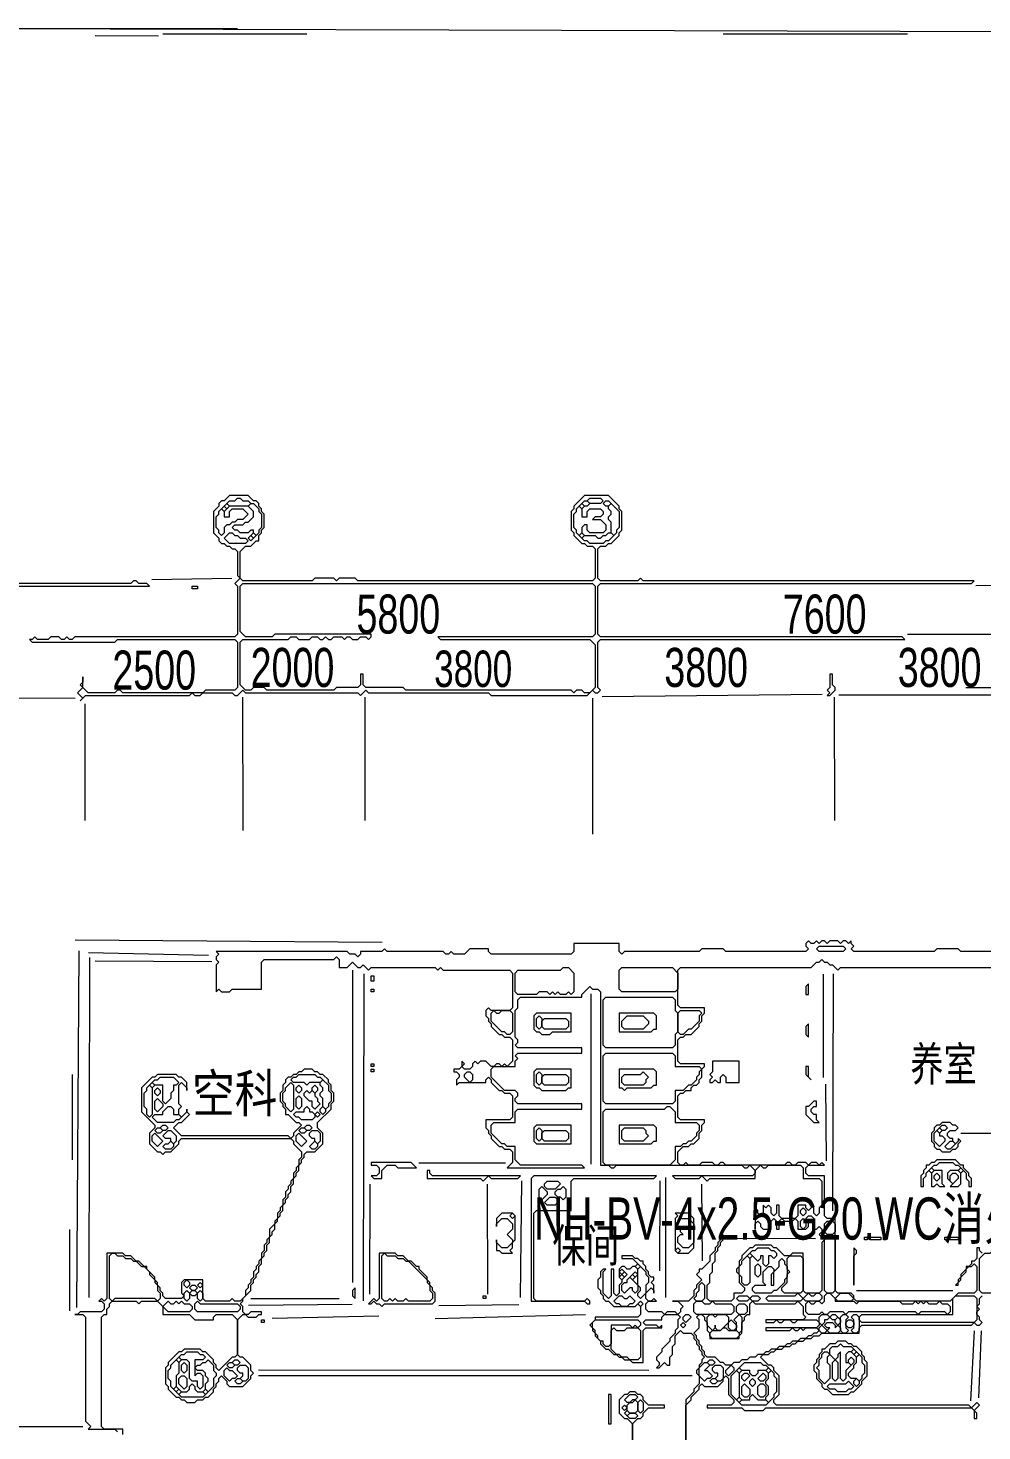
# Model space of a CAD drawing. Extents: x 10 to 1971, y 10 to 1392.
# Drawn here: x 465 to 823, y 846 to 1372 of the extents above; entities that cross this region are included whole.
import ezdxf

# ---------------------------------------------------------------- set-up
doc = ezdxf.new("R2010")
doc.units = 0
for name, color, linetype, lineweight in [('OCR_TEXT', 6, 'Continuous', 0), ('TRACE_CURVE', 6, 'Continuous', 0), ('TRACE_STRAIGHT', 5, 'Continuous', 0), ('TRACE_TEXT_SYMBOL', 6, 'Continuous', 0)]:
    doc.layers.add(name, color=color, linetype=linetype, lineweight=lineweight)
doc.styles.add('wqy-unicode', font='wqy-unicode.lff')

msp = doc.modelspace()

# ---------------------------------------------------------------- linework, layer by layer
at = {"layer": 'TRACE_CURVE', "color": 6}
for points in [[(541, 1197), (539, 1195), (538, 1195), (537, 1194), (537, 1193), (535, 1191), (535, 1183), (537, 1181), (537, 1180), (538, 1179), (539, 1179), (540, 1178), (541, 1178), (542, 1177), (543, 1177), (544, 1176), (544, 1167), (545, 1166), (543, 1164), (544, 1163), (544, 1145), (543, 1144), (483, 1144), (482, 1143), (481, 1143), (480, 1144), (479, 1143), (478, 1143), (477, 1144), (474, 1144), (473, 1143), (469, 1143), (468, 1144), (467, 1143), (466, 1143), (467, 1142), (498, 1142), (499, 1143), (543, 1143), (544, 1142), (544, 1125), (543, 1124), (532, 1124), (531, 1123), (501, 1123), (500, 1124), (499, 1124), (498, 1123), (488, 1123), (486, 1125), (486, 1129), (486, 1127), (485, 1126), (486, 1125), (484, 1123), (486, 1121), (485, 1120), (487, 1122), (526, 1122), (527, 1123), (528, 1122), (530, 1122), (531, 1123), (542, 1123)], [(573, 1166), (572, 1165), (546, 1165), (545, 1166), (545, 1176), (547, 1178), (549, 1178), (551, 1180), (552, 1180), (552, 1182), (553, 1183), (553, 1184), (554, 1185), (554, 1190), (553, 1191), (553, 1192), (552, 1193), (552, 1194), (551, 1195), (550, 1195), (548, 1197), (541, 1197)], [(542, 1123), (543, 1122), (544, 1122), (546, 1124), (547, 1123), (589, 1123), (590, 1122), (592, 1124), (593, 1123), (638, 1123), (639, 1122), (675, 1122), (677, 1124), (678, 1123), (679, 1123), (680, 1124), (679, 1125), (679, 1142), (680, 1143), (794, 1143), (793, 1144), (680, 1144), (679, 1145), (679, 1163), (680, 1164), (819, 1164), (820, 1165), (696, 1165), (695, 1166), (694, 1165), (680, 1165), (679, 1166), (679, 1177), (680, 1178), (682, 1178), (683, 1179), (684, 1179), (687, 1182), (687, 1183), (688, 1184), (688, 1191), (687, 1192), (687, 1193), (683, 1197), (674, 1197), (670, 1193), (670, 1192), (669, 1191), (669, 1184), (670, 1183), (670, 1182), (673, 1179), (674, 1179), (675, 1178), (677, 1178), (678, 1177), (678, 1166), (677, 1165), (589, 1165), (588, 1166), (582, 1166), (581, 1165), (580, 1166), (573, 1166)], [(758, 1030), (757, 1029), (757, 1028), (758, 1027), (757, 1026), (727, 1026), (726, 1027), (718, 1027), (717, 1026), (689, 1026), (688, 1025), (687, 1026), (687, 1029), (670, 1029), (670, 1026), (669, 1025), (639, 1025), (638, 1026), (638, 1027), (631, 1027), (629, 1025), (625, 1025), (624, 1026), (623, 1025), (622, 1025), (621, 1026), (600, 1026), (599, 1027), (598, 1026), (590, 1026), (590, 1025), (589, 1024), (588, 1025), (586, 1025), (585, 1026), (536, 1026), (537, 1025), (536, 1024), (536, 1023), (537, 1022), (536, 1021), (536, 1011), (537, 1012), (538, 1011), (541, 1011), (542, 1012), (553, 1012), (553, 1022), (554, 1023), (580, 1023), (581, 1024), (582, 1023), (582, 1020), (585, 1020), (587, 1022), (589, 1020), (590, 1020), (591, 1021), (593, 1019), (594, 1020), (618, 1020), (619, 1019), (620, 1020), (621, 1019)], [(844, 1026), (815, 1026), (814, 1027), (806, 1027), (805, 1026), (775, 1026), (774, 1027), (775, 1028), (774, 1029), (774, 1030), (773, 1029), (772, 1030), (771, 1030), (770, 1029), (769, 1030), (766, 1030), (765, 1029), (764, 1030), (763, 1030), (762, 1029), (761, 1030), (760, 1029), (759, 1029), (758, 1030)], [(716, 976), (717, 977), (717, 978), (718, 979), (718, 982), (719, 983), (719, 984), (710, 984), (709, 985), (709, 993), (710, 994), (711, 994), (712, 995), (714, 995), (717, 998), (717, 999), (718, 1000), (718, 1002), (719, 1003), (719, 1005), (710, 1005), (709, 1006), (709, 1019), (710, 1020), (759, 1020), (761, 1022), (762, 1022), (763, 1023), (764, 1022), (765, 1022), (766, 1021), (767, 1021), (769, 1019), (770, 1020), (844, 1020)], [(621, 1019), (646, 1019), (647, 1018), (647, 1005), (646, 1004), (639, 1004), (638, 1005), (637, 1004), (637, 1002), (638, 1001), (638, 1000), (639, 999), (639, 998), (642, 995), (643, 995), (644, 994), (646, 994), (647, 993), (647, 985), (645, 983), (644, 984), (643, 983), (642, 984), (641, 984), (640, 983), (639, 983), (637, 985), (635, 985), (634, 984), (633, 985), (632, 984), (632, 983), (631, 982), (629, 982), (628, 983), (629, 984), (628, 985), (628, 983), (627, 982), (625, 982), (625, 981), (626, 981), (627, 980), (627, 979), (626, 978), (626, 976), (627, 977), (637, 977), (637, 978), (638, 979), (639, 978), (639, 977), (642, 974), (643, 974), (644, 973), (646, 973), (647, 972), (647, 964), (646, 963), (637, 963), (637, 960), (638, 959), (638, 958), (639, 957)], [(639, 957), (639, 956), (642, 953), (643, 953), (644, 952), (646, 952), (647, 951), (647, 947), (645, 945), (674, 945), (673, 946), (650, 946), (648, 948), (648, 953), (645, 953), (644, 954), (643, 954), (639, 958), (639, 961), (640, 962), (648, 962), (648, 966), (649, 967), (673, 967), (673, 969), (649, 969), (648, 970), (648, 971), (649, 972), (649, 973), (648, 974), (644, 974), (639, 979), (639, 982), (640, 983), (648, 983), (648, 985), (649, 986), (648, 987), (649, 988), (673, 988), (673, 990), (649, 990), (648, 991), (649, 992), (649, 993), (648, 994), (648, 1004), (649, 1005), (649, 1008), (650, 1009), (673, 1009), (673, 1010), (676, 1013), (677, 1012), (679, 1012), (680, 1011), (680, 946), (683, 946), (684, 945), (685, 945), (686, 946), (733, 946), (734, 945)], [(569, 982), (568, 981), (567, 981), (566, 980), (565, 980), (564, 979), (563, 979), (562, 978), (562, 977), (561, 976), (561, 974), (560, 973), (560, 970), (561, 969), (561, 968), (562, 967), (562, 965), (563, 965), (566, 962), (567, 962), (568, 961), (565, 958), (565, 957), (564, 956), (563, 957), (523, 957), (520, 960), (522, 962), (523, 962), (526, 965), (525, 966), (525, 967), (525, 966), (523, 964), (522, 965), (522, 967), (523, 968), (522, 969), (522, 976), (523, 977), (525, 975), (525, 974), (525, 977), (523, 979), (522, 979), (521, 980), (514, 980), (513, 979), (512, 979), (508, 975), (508, 966), (513, 961), (513, 960), (511, 958), (511, 954), (514, 951), (515, 951), (516, 950), (517, 951), (519, 951), (522, 954), (522, 955), (523, 956), (564, 956)], [(552, 906), (552, 908), (553, 909), (553, 911), (554, 912), (554, 913), (555, 914), (555, 916), (556, 917), (556, 919), (557, 920), (557, 921), (558, 922), (558, 924), (559, 925), (559, 926), (560, 927), (560, 928), (561, 929), (561, 931), (562, 932), (562, 933), (563, 934), (563, 935), (564, 936), (564, 938), (565, 939), (565, 941), (566, 942), (566, 943), (567, 944), (567, 946), (568, 947), (568, 948), (569, 949), (569, 950), (570, 951), (573, 951), (576, 954), (576, 958), (574, 960), (574, 962), (579, 967), (579, 969), (580, 970), (580, 973), (579, 974), (579, 976), (578, 977), (578, 978), (576, 980), (575, 980), (574, 981), (573, 981), (572, 982), (569, 982)], [(814, 898), (811, 895), (776, 895), (775, 896), (775, 897), (774, 898), (769, 898), (768, 899), (768, 927), (767, 926), (765, 926), (764, 927), (764, 942), (758, 942), (757, 943), (757, 945), (758, 946), (764, 946), (763, 947), (762, 946), (761, 947), (759, 947), (758, 946), (757, 947), (754, 947), (753, 946), (752, 946), (751, 947), (750, 947), (749, 946), (727, 946), (726, 947), (725, 947), (724, 946), (723, 946), (722, 947), (718, 947), (717, 946), (713, 946), (712, 947), (711, 946), (710, 946), (709, 947), (709, 951), (711, 953), (713, 953), (714, 954), (715, 954), (717, 956), (717, 958), (718, 959), (718, 961), (719, 962), (719, 963), (710, 963), (709, 964), (709, 972), (710, 973), (711, 973), (712, 974), (714, 974), (714, 975), (715, 976), (716, 976)], [(564, 956), (565, 955), (565, 954), (568, 951), (568, 949), (567, 948), (567, 946), (566, 945), (566, 944), (565, 943), (565, 941), (564, 940), (564, 939), (563, 938), (563, 937), (562, 936), (562, 934), (561, 933), (561, 931), (560, 930), (560, 929), (559, 928), (559, 926), (558, 925), (558, 924), (556, 922), (556, 919), (555, 918), (555, 917), (554, 916), (554, 914), (553, 913), (553, 911), (552, 910), (552, 909), (551, 908), (551, 907), (550, 906), (550, 904), (549, 903), (549, 902), (548, 901), (548, 900), (547, 899), (547, 897), (545, 895), (543, 895), (542, 896), (541, 895), (532, 895), (531, 896), (531, 903), (524, 903), (523, 902), (523, 898), (524, 897), (523, 896), (517, 896), (516, 897), (516, 898), (515, 899), (515, 900), (514, 901), (514, 902)], [(734, 945), (735, 945), (736, 946), (738, 944), (738, 943), (737, 942), (707, 942), (708, 941), (717, 941), (718, 942), (720, 940), (721, 941), (738, 941), (738, 944), (740, 946), (741, 945), (742, 945), (743, 946), (755, 946), (756, 945), (756, 941), (762, 941), (763, 940), (763, 931), (762, 930), (762, 928), (761, 927), (760, 928), (760, 930), (759, 931), (759, 930), (758, 929), (757, 930), (757, 931), (754, 931), (754, 927), (753, 926), (748, 926), (747, 927), (747, 931), (746, 931), (746, 928), (745, 927), (744, 928), (744, 930), (743, 931), (742, 930), (741, 931), (741, 928), (740, 927), (739, 928), (739, 929), (738, 930), (738, 931), (738, 922), (738, 924), (739, 925), (740, 924), (740, 923), (741, 922), (744, 922), (744, 925), (745, 926), (746, 925)], [(746, 925), (746, 922), (747, 922), (747, 925), (748, 926), (749, 925), (752, 925), (753, 926), (754, 925), (754, 922), (757, 922), (758, 923), (758, 925), (757, 926), (758, 927), (759, 927), (760, 926), (760, 922), (761, 922), (762, 923), (763, 922), (763, 921), (762, 920), (764, 918), (763, 917), (763, 899), (762, 898), (757, 898), (756, 899), (756, 913), (752, 913), (751, 912), (749, 912), (746, 915), (745, 915), (744, 916), (738, 916), (737, 915), (736, 915), (733, 912), (733, 911), (732, 910), (732, 908), (731, 907), (731, 906), (732, 905), (732, 902), (734, 900), (734, 899), (733, 898), (730, 898), (730, 896), (729, 895), (721, 895), (720, 896), (720, 901), (721, 902), (721, 905), (722, 906), (722, 909), (723, 910), (723, 913), (724, 914), (724, 915)], [(724, 915), (725, 916), (725, 917), (726, 918), (725, 919), (726, 920), (725, 919), (725, 918), (724, 917), (724, 916), (723, 915), (723, 914), (721, 912), (721, 910), (718, 907), (717, 907), (717, 906), (716, 905), (718, 903), (716, 901), (716, 900), (715, 899), (715, 897), (713, 895), (707, 895), (709, 895), (711, 893), (710, 892), (710, 891), (709, 890), (708, 891), (705, 891), (704, 890), (703, 891), (698, 891), (697, 892), (697, 894), (698, 895), (701, 895), (700, 896), (699, 895), (698, 895), (697, 896), (697, 898), (699, 900), (700, 899), (700, 898), (700, 901), (699, 902), (700, 903), (700, 904), (699, 904), (698, 905), (698, 906), (697, 907), (697, 908), (696, 909), (696, 910), (695, 910), (694, 911), (693, 911), (692, 912), (688, 912), (688, 911)], [(823, 913), (822, 914), (822, 915), (821, 915), (821, 911), (820, 910), (819, 910), (819, 909), (818, 908), (817, 908), (817, 907), (815, 905), (815, 904), (814, 903), (814, 902), (813, 901), (814, 901), (814, 902), (815, 903), (815, 904), (817, 906), (817, 907), (818, 908), (819, 908), (820, 909), (821, 908), (821, 899), (820, 898), (814, 898)], [(514, 902), (513, 903), (513, 904), (510, 907), (510, 908), (509, 908), (507, 910), (506, 910), (504, 912), (502, 912), (501, 913), (495, 913), (495, 896), (494, 895), (493, 896), (492, 895), (493, 895), (494, 894), (494, 892), (493, 891), (485, 891), (484, 890), (483, 890), (486, 890), (487, 889), (487, 850), (489, 848), (488, 847), (498, 847), (499, 846)], [(688, 911), (692, 911), (694, 909), (693, 908), (692, 908), (691, 907), (690, 907), (689, 908), (688, 908), (687, 907), (687, 904), (688, 903), (688, 902), (687, 901), (687, 898), (686, 897), (685, 898), (685, 907), (684, 907), (684, 897), (683, 896), (681, 898), (681, 906), (682, 907), (681, 907), (680, 906), (680, 904), (679, 903), (679, 900), (680, 899), (680, 898), (681, 897), (681, 896), (682, 895), (683, 895), (685, 893), (693, 893), (694, 894), (695, 893), (695, 890), (694, 889), (678, 889), (678, 888), (676, 886), (677, 885), (677, 884), (678, 883), (678, 882), (680, 880), (680, 879), (682, 877), (683, 877), (685, 875), (686, 875), (687, 874), (688, 874), (689, 873), (691, 873), (692, 872), (696, 872), (696, 884), (697, 885), (703, 885), (703, 886)], [(532, 876), (531, 876), (530, 877), (524, 877), (523, 876), (522, 876), (518, 872), (518, 871), (517, 870), (517, 864), (518, 863), (518, 862), (521, 859), (522, 859), (523, 858), (524, 858), (525, 857), (528, 857), (529, 858), (531, 858), (532, 859), (533, 859), (535, 861), (535, 862), (536, 863), (536, 864), (537, 865), (537, 866), (538, 867), (540, 865), (540, 864), (541, 863), (546, 863), (549, 866), (549, 867), (550, 868), (549, 869), (549, 871), (546, 874), (545, 874), (544, 875), (544, 888), (546, 890), (547, 890), (548, 889), (551, 889), (552, 890), (553, 890), (553, 891), (549, 891), (548, 890), (547, 890), (546, 891), (546, 893), (545, 894), (546, 895), (546, 896), (549, 899), (549, 901), (550, 902), (550, 903), (551, 904), (551, 905), (552, 906)], [(501, 845), (501, 847), (494, 847), (493, 848), (493, 889), (494, 890), (495, 890), (495, 892), (496, 893), (496, 894), (497, 895), (506, 895), (507, 894), (508, 895), (514, 895), (516, 893), (516, 890), (526, 890), (528, 888), (535, 888), (535, 889), (536, 890), (542, 890), (544, 888), (544, 875), (543, 874), (542, 874), (537, 869), (536, 870), (536, 871), (535, 872), (535, 873), (532, 876)], [(723, 874), (720, 874), (719, 875), (719, 876), (718, 877), (718, 878), (717, 879), (717, 880), (716, 881), (716, 882), (715, 883), (717, 885), (717, 888), (716, 889), (717, 890), (718, 890), (719, 889), (719, 888), (720, 887), (720, 884), (721, 883), (721, 881), (732, 881), (732, 882), (733, 883), (733, 887), (734, 888), (734, 889), (735, 890), (736, 890), (736, 894)], [(736, 894), (737, 895), (738, 894), (753, 894), (754, 895), (756, 893), (756, 890), (757, 889), (756, 888), (742, 888), (742, 887), (745, 887), (746, 888), (747, 887), (748, 887), (749, 888), (751, 888), (752, 887), (753, 887), (754, 888), (761, 888), (762, 887), (762, 886), (761, 885), (742, 885), (742, 884), (751, 884), (752, 885), (753, 884), (754, 884), (755, 885), (756, 884), (757, 885), (761, 885), (762, 884), (761, 883), (760, 883), (759, 882), (758, 882), (757, 881), (755, 881), (754, 880), (752, 880), (751, 879), (750, 879), (749, 878), (747, 878), (746, 877), (744, 877), (743, 876), (742, 876), (741, 875), (739, 875), (738, 874), (736, 874), (735, 873), (733, 873), (732, 872), (730, 872), (729, 871), (727, 871), (726, 872), (725, 872), (723, 874)], [(744, 871), (743, 871), (740, 874), (741, 875), (743, 875), (744, 876), (745, 876), (746, 877), (748, 877), (749, 878), (751, 878), (752, 879), (753, 879), (754, 880), (756, 880), (757, 881), (759, 881), (760, 882), (762, 882), (763, 883), (777, 883), (777, 885), (778, 886), (819, 886), (820, 887), (821, 886), (822, 886), (823, 887), (822, 888), (822, 889), (821, 890), (821, 891), (822, 892), (821, 893), (822, 894), (822, 896), (823, 897)], [(703, 886), (702, 885), (701, 886), (697, 886), (696, 887), (697, 888), (703, 888), (703, 889), (704, 890), (709, 890), (710, 889), (709, 888), (709, 885), (708, 884), (708, 883), (706, 881), (706, 880), (703, 877), (703, 876), (701, 874), (701, 873), (702, 872), (702, 871), (701, 870), (702, 870), (704, 872), (705, 871), (706, 871), (706, 874), (707, 875), (707, 878), (708, 879), (708, 882), (710, 884), (711, 883), (714, 883), (715, 882), (715, 881), (716, 880), (716, 879), (717, 878), (717, 877), (718, 876), (718, 875), (719, 874), (718, 873), (718, 872), (717, 871), (717, 870), (716, 869), (716, 868), (717, 867), (717, 864), (715, 862), (715, 861), (712, 858), (712, 756)], [(712, 756), (712, 856), (714, 858), (714, 859), (717, 862), (717, 863), (718, 864), (719, 863), (724, 863), (726, 865), (726, 866), (727, 867), (728, 866), (728, 860), (730, 858), (730, 857), (729, 856), (720, 856), (720, 855), (733, 855), (734, 854), (741, 854), (742, 855), (819, 855), (820, 854), (820, 851), (821, 851), (821, 853), (820, 854), (822, 856), (821, 857), (819, 855), (818, 856), (746, 856), (745, 857), (745, 858), (747, 860), (747, 867), (745, 869), (745, 870), (744, 871)], [(692, 773), (692, 849), (694, 851), (695, 851), (696, 852), (696, 853), (698, 855), (704, 855), (704, 856), (698, 856), (696, 858), (696, 859), (695, 860), (694, 860), (693, 861), (691, 861), (690, 860), (689, 860), (687, 858), (687, 853), (689, 851), (690, 851), (692, 849), (692, 819)]]:
    msp.add_lwpolyline(points, dxfattribs=at)
for points in [[(539, 1193), (540, 1194), (541, 1193), (540, 1192)], [(543, 1195), (544, 1196), (545, 1196), (546, 1195), (548, 1195), (549, 1194), (548, 1193), (541, 1193), (540, 1194), (541, 1195)], [(548, 1193), (549, 1194), (550, 1194), (552, 1192), (552, 1191), (553, 1190), (553, 1185), (552, 1184), (552, 1183), (551, 1182), (550, 1183), (550, 1184), (549, 1184), (548, 1183), (545, 1183), (544, 1184), (543, 1184), (542, 1185), (543, 1186), (546, 1186), (547, 1187), (548, 1187), (550, 1189), (550, 1191)], [(672, 1193), (673, 1194), (674, 1193), (673, 1192)], [(673, 1194), (674, 1195), (675, 1195), (676, 1194), (675, 1193), (674, 1193)], [(675, 1195), (676, 1196), (680, 1196), (681, 1195), (680, 1194), (676, 1194)], [(681, 1194), (682, 1195), (683, 1195), (684, 1194), (683, 1193), (682, 1193)], [(683, 1193), (684, 1194), (687, 1191), (687, 1185), (686, 1184), (686, 1183), (685, 1182), (684, 1183), (684, 1187), (683, 1188), (683, 1189), (684, 1190), (684, 1191), (683, 1192)], [(537, 1191), (538, 1192), (539, 1191), (539, 1189), (541, 1189), (541, 1191), (542, 1192), (546, 1192), (548, 1190), (546, 1188), (544, 1188), (543, 1187), (542, 1187), (541, 1186), (540, 1186), (539, 1185), (539, 1183), (538, 1182), (537, 1183), (537, 1184), (536, 1185), (536, 1189), (537, 1190)], [(538, 1192), (539, 1193), (540, 1192), (539, 1191)], [(671, 1192), (672, 1193), (673, 1192), (673, 1189), (675, 1189), (675, 1191), (676, 1192), (680, 1192), (681, 1191), (681, 1190), (680, 1189), (678, 1189), (677, 1188), (680, 1188), (682, 1186), (682, 1184), (681, 1183), (676, 1183), (675, 1184), (675, 1186), (674, 1186), (673, 1185), (673, 1183), (672, 1182), (671, 1183), (671, 1184), (670, 1185), (670, 1190), (671, 1191)], [(541, 1183), (542, 1183), (543, 1182), (544, 1182), (545, 1181), (547, 1181), (548, 1180), (547, 1179), (541, 1179), (539, 1181)], [(549, 1182), (550, 1183), (551, 1182), (550, 1181)], [(672, 1182), (673, 1183), (674, 1182), (673, 1181)], [(682, 1182), (683, 1183), (684, 1183), (685, 1182), (683, 1180), (682, 1180), (681, 1179), (676, 1179), (675, 1180), (674, 1180), (673, 1181), (674, 1182), (678, 1182), (679, 1181), (680, 1181), (681, 1182)], [(548, 1181), (549, 1182), (550, 1181), (549, 1180)], [(545, 1163), (546, 1164), (677, 1164), (678, 1163), (678, 1145), (677, 1144), (619, 1144), (620, 1143), (676, 1143), (678, 1141), (678, 1125), (676, 1123), (674, 1123), (673, 1124), (671, 1124), (670, 1123), (669, 1124), (607, 1124), (606, 1125), (592, 1125), (591, 1126), (591, 1130), (590, 1130), (590, 1126), (589, 1125), (581, 1125), (580, 1124), (555, 1124), (554, 1125), (550, 1125), (549, 1124), (547, 1124), (545, 1126), (545, 1142), (546, 1143), (563, 1143), (564, 1144), (566, 1144), (567, 1143), (571, 1143), (572, 1144), (574, 1144), (575, 1143), (576, 1143), (577, 1144), (578, 1143), (579, 1143), (580, 1144), (583, 1144), (584, 1143), (585, 1144), (586, 1144), (587, 1143), (589, 1143), (590, 1144), (592, 1144), (593, 1143), (594, 1144), (594, 1145), (558, 1145), (557, 1144), (547, 1144), (545, 1146)], [(761, 1027), (762, 1028), (771, 1028), (772, 1027), (771, 1026), (762, 1026)], [(665, 1019), (666, 1020), (668, 1020), (670, 1018), (670, 1011), (669, 1010), (668, 1011), (667, 1010), (665, 1010), (664, 1011), (663, 1010), (662, 1011), (661, 1010), (660, 1011), (657, 1011), (656, 1010), (649, 1010), (648, 1011), (648, 1018), (649, 1019)], [(687, 1019), (688, 1020), (707, 1020), (709, 1018), (709, 1012), (708, 1011), (688, 1011), (687, 1012)], [(681, 1008), (682, 1009), (707, 1009), (708, 1008), (708, 1004), (709, 1003), (709, 996), (708, 995), (708, 991), (707, 990), (682, 990), (681, 991)], [(639, 1003), (640, 1004), (641, 1003), (642, 1003), (643, 1004), (646, 1004), (647, 1003), (647, 996), (646, 995), (645, 995), (644, 996), (643, 996), (639, 1000)], [(709, 1003), (710, 1004), (717, 1004), (718, 1003), (717, 1002), (717, 1000), (714, 997), (713, 997), (711, 995), (710, 995), (709, 996)], [(681, 987), (682, 988), (707, 988), (708, 987), (708, 983), (717, 983), (718, 982), (717, 981), (717, 980), (716, 979), (716, 978), (714, 976), (713, 976), (711, 974), (708, 974), (708, 970), (707, 969), (682, 969), (681, 970)], [(514, 978), (515, 979), (520, 979), (522, 977), (521, 976), (520, 976), (520, 974), (519, 973), (519, 971), (517, 969), (516, 970), (516, 976), (513, 976), (512, 977), (513, 978)], [(566, 979), (567, 980), (573, 980), (574, 979), (575, 979), (576, 978), (575, 977), (571, 977), (570, 976), (569, 977), (565, 977), (564, 978), (565, 979)], [(575, 977), (576, 978), (578, 976), (578, 974), (579, 973), (579, 970), (578, 969), (578, 968), (577, 967), (576, 968), (576, 971), (575, 972), (575, 973), (576, 974), (576, 975), (575, 976)], [(629, 980), (630, 981), (631, 981), (632, 980), (632, 978), (631, 977), (629, 979)], [(510, 975), (511, 976), (512, 975), (512, 965), (511, 964), (510, 965), (510, 967), (509, 968), (509, 973), (510, 974)], [(511, 976), (512, 977), (513, 976), (512, 975)], [(513, 974), (514, 975), (515, 974), (515, 973), (514, 972), (513, 973)], [(564, 977), (565, 976), (565, 967), (564, 966), (562, 968), (562, 969), (561, 970), (561, 973), (562, 974), (562, 975)], [(566, 975), (567, 976), (568, 975), (568, 974), (567, 973), (566, 974)], [(569, 973), (570, 974), (571, 973), (572, 974), (573, 973), (573, 972), (574, 971), (574, 970), (575, 969), (573, 967), (572, 968), (572, 970), (571, 970), (569, 972)], [(572, 975), (573, 976), (574, 975), (574, 974), (573, 973), (572, 974)], [(518, 968), (519, 968), (520, 967), (520, 965), (522, 965), (523, 964), (522, 963), (521, 963), (520, 962), (514, 962), (512, 964), (513, 965), (516, 965), (516, 966)], [(513, 970), (514, 971), (516, 969), (516, 968), (514, 966), (513, 967)], [(569, 967), (570, 968), (571, 967), (571, 966), (572, 966), (573, 965), (573, 964), (572, 963), (568, 963), (567, 964), (566, 964), (565, 965), (566, 966), (569, 966)], [(566, 971), (567, 972), (568, 971), (568, 968), (567, 967), (566, 968)], [(575, 967), (576, 968), (577, 967), (577, 966), (576, 965), (575, 966)], [(704, 967), (705, 968), (706, 968), (708, 966), (708, 962), (716, 962), (717, 961), (717, 959), (716, 958), (716, 957), (714, 955), (713, 955), (712, 954), (711, 954), (710, 953), (708, 953), (708, 948), (706, 946), (682, 946), (681, 947), (681, 966), (682, 967)], [(573, 965), (574, 966), (575, 965), (574, 964)], [(512, 957), (513, 958), (516, 955), (514, 953), (512, 955)], [(513, 959), (514, 960), (515, 960), (516, 959), (515, 958), (514, 958)], [(515, 960), (516, 961), (517, 961), (518, 960), (517, 959), (516, 959)], [(518, 959), (519, 959), (521, 957), (521, 955), (520, 954), (519, 955), (519, 956), (517, 956), (516, 957)], [(566, 957), (567, 958), (570, 955), (568, 953), (566, 955)], [(567, 959), (568, 960), (569, 960), (570, 959), (569, 958), (568, 958)], [(569, 960), (570, 961), (571, 961), (572, 960), (571, 959), (570, 959)], [(571, 958), (572, 959), (574, 959), (575, 958), (575, 955), (574, 954), (573, 955), (573, 956), (572, 956), (571, 957)], [(518, 954), (519, 955), (520, 954), (520, 953), (519, 952), (517, 952), (516, 953), (517, 954)], [(573, 955), (574, 954), (574, 953), (573, 952), (572, 952), (571, 953)], [(755, 929), (756, 930), (757, 929), (757, 928), (756, 927), (755, 928)], [(755, 925), (756, 926), (757, 925), (757, 923), (756, 922), (755, 923)], [(764, 924), (765, 925), (767, 925), (768, 924), (768, 921), (767, 920), (765, 920), (764, 921)], [(738, 914), (739, 915), (743, 915), (744, 914), (745, 914), (746, 913), (746, 912), (745, 911), (744, 912), (743, 912), (743, 909), (742, 908), (741, 909), (741, 912), (740, 912), (740, 911), (739, 910), (736, 913), (737, 914)], [(766, 920), (768, 918), (768, 899), (767, 898), (765, 898), (764, 899), (764, 918)], [(831, 914), (832, 915), (833, 915), (834, 914), (834, 899), (833, 898), (823, 898), (822, 899), (822, 911), (824, 913), (826, 913), (827, 914)], [(496, 912), (497, 913), (498, 913), (499, 912), (501, 912), (502, 911), (504, 911), (505, 910), (506, 910), (508, 908), (509, 908), (511, 906), (511, 905), (513, 903), (513, 902), (514, 901), (514, 899), (515, 898), (515, 896), (514, 895), (513, 896), (498, 896), (497, 895), (496, 896)], [(735, 912), (736, 911), (736, 902), (735, 901), (734, 901), (733, 902), (733, 904), (732, 905), (732, 908), (733, 909), (733, 910)], [(735, 912), (736, 913), (737, 912), (736, 911)], [(747, 910), (748, 911), (749, 910), (749, 909), (750, 908), (750, 904), (749, 903), (749, 902), (746, 899), (745, 899), (744, 898), (738, 898), (737, 899), (737, 900), (738, 901), (742, 901), (741, 902), (741, 906), (743, 908), (744, 908), (745, 907), (745, 906), (744, 905), (744, 901), (745, 901), (745, 906), (747, 908)], [(750, 911), (751, 912), (755, 912), (756, 911), (756, 899), (755, 898), (749, 898), (748, 899), (748, 900), (750, 902), (750, 905), (751, 906), (750, 907)], [(687, 906), (688, 907), (689, 906), (688, 905)], [(687, 904), (688, 905), (689, 904), (688, 903)], [(688, 905), (689, 906), (690, 905), (689, 904)], [(691, 904), (692, 905), (693, 904), (692, 903)], [(692, 905), (693, 906), (694, 905), (693, 904)], [(693, 908), (694, 909), (695, 908), (694, 907)], [(694, 907), (695, 908), (697, 906), (697, 905), (698, 904), (698, 902), (697, 901), (697, 898), (695, 896), (694, 897), (694, 898), (695, 899), (695, 900), (694, 901)], [(738, 908), (739, 909), (740, 908), (740, 905), (739, 904), (738, 905)], [(524, 902), (525, 903), (526, 902), (526, 901), (525, 900), (524, 901)], [(526, 900), (527, 901), (528, 901), (529, 900), (528, 899), (527, 899)], [(529, 901), (530, 902), (531, 901), (530, 900)], [(690, 903), (691, 904), (694, 901), (694, 899), (693, 898), (692, 899), (692, 900), (691, 900), (689, 898), (688, 899), (688, 901), (689, 902), (690, 902)], [(717, 901), (718, 902), (719, 901), (719, 896), (718, 895), (716, 895), (715, 896), (716, 897), (716, 898), (717, 899)], [(518, 895), (519, 894), (520, 894), (521, 895), (522, 894), (523, 895), (524, 894), (526, 894), (527, 893), (527, 892), (526, 891), (518, 891), (516, 893)], [(524, 898), (525, 899), (526, 898), (526, 896), (525, 895), (524, 896)], [(526, 898), (527, 899), (528, 899), (529, 898), (528, 897), (527, 897)], [(528, 894), (529, 895), (530, 894), (544, 894), (545, 893), (545, 892), (544, 891), (529, 891), (528, 892)], [(529, 898), (530, 899), (531, 898), (531, 896), (530, 895), (529, 896)], [(687, 897), (688, 897), (689, 896), (690, 896), (691, 897), (693, 895), (692, 894), (691, 894), (690, 893), (688, 893), (687, 894), (686, 894), (685, 895)], [(694, 894), (695, 895), (696, 894), (695, 893)], [(715, 894), (716, 895), (718, 895), (719, 894), (721, 894), (722, 895), (723, 894), (729, 894), (730, 893), (730, 891), (729, 890), (716, 890), (715, 891)], [(731, 896), (732, 897), (735, 897), (736, 896), (735, 895), (732, 895)], [(731, 893), (732, 894), (734, 894), (735, 893), (735, 891), (734, 890), (732, 890), (731, 891)], [(736, 896), (737, 897), (739, 897), (740, 896), (739, 895), (737, 895)], [(753, 897), (754, 898), (756, 896), (755, 895), (743, 895), (742, 896), (743, 897)], [(758, 898), (759, 897), (760, 897), (761, 898), (762, 898), (763, 897), (763, 896), (762, 895), (757, 895), (756, 896)], [(764, 897), (765, 898), (766, 898), (768, 896), (768, 895), (775, 895), (776, 894), (777, 895), (792, 895), (793, 894), (797, 894), (798, 895), (799, 894), (800, 895), (801, 894), (802, 895), (803, 894), (806, 894), (807, 895), (808, 894), (810, 894), (811, 893), (811, 891), (810, 890), (809, 891), (800, 891), (799, 890), (798, 891), (773, 891), (772, 890), (771, 891), (766, 891), (765, 890), (764, 890), (763, 891), (762, 890), (758, 890), (757, 891), (757, 894), (758, 895), (759, 894), (760, 894), (761, 895), (762, 895), (763, 894), (764, 895)], [(770, 898), (773, 898), (775, 896), (774, 895), (769, 895), (768, 896)], [(812, 896), (813, 897), (820, 897), (821, 896), (821, 888), (820, 887), (778, 887), (777, 888), (777, 889), (778, 890), (812, 890)], [(711, 889), (712, 890), (713, 890), (714, 889), (712, 887), (711, 888)], [(720, 889), (721, 890), (722, 890), (723, 889), (724, 890), (727, 890), (728, 889), (728, 887), (725, 884), (724, 884), (723, 885), (723, 886), (723, 885), (722, 884), (720, 886)], [(732, 890), (733, 889), (733, 884), (732, 883), (731, 884), (731, 887), (730, 888)], [(762, 889), (763, 890), (765, 890), (766, 889), (765, 888), (764, 888), (764, 887), (763, 886), (762, 887)], [(766, 889), (767, 890), (768, 890), (769, 889), (768, 888), (767, 888)], [(768, 888), (769, 889), (770, 888), (770, 887), (769, 886), (768, 887)], [(770, 889), (771, 890), (772, 890), (773, 889), (772, 888), (772, 885), (773, 884), (772, 883), (771, 883), (770, 884)], [(774, 889), (775, 890), (776, 890), (777, 889), (777, 884), (776, 883), (775, 883), (774, 884), (775, 885), (775, 888)], [(677, 887), (678, 888), (694, 888), (695, 887), (695, 886), (694, 885), (693, 886), (692, 885), (691, 886), (684, 886), (684, 879), (683, 878), (682, 878), (681, 879), (681, 880), (680, 880), (679, 881), (679, 882), (678, 883), (678, 884), (677, 885)], [(684, 884), (685, 885), (686, 884), (689, 884), (690, 885), (694, 885), (695, 884), (695, 874), (694, 873), (691, 873), (690, 874), (688, 874), (687, 875), (686, 875), (684, 877)], [(710, 886), (711, 887), (712, 886), (711, 885)], [(725, 884), (726, 885), (727, 885), (728, 884), (731, 884), (732, 883), (732, 882), (731, 881), (722, 881), (721, 882), (721, 883), (722, 884)], [(728, 887), (729, 888), (731, 886), (731, 885), (730, 884), (729, 884), (728, 885)], [(762, 885), (763, 886), (765, 884), (764, 883), (763, 883), (762, 884)], [(764, 886), (765, 887), (767, 887), (768, 886), (768, 885), (769, 886), (770, 885), (770, 884), (769, 883), (766, 883), (765, 884), (766, 885), (765, 885)], [(772, 887), (773, 888), (774, 888), (775, 887), (775, 886), (774, 885), (773, 885), (772, 886)], [(521, 873), (522, 872), (522, 868), (521, 867), (521, 863), (520, 862), (519, 863), (519, 865), (518, 866), (518, 869), (519, 870), (519, 871)], [(521, 873), (522, 874), (523, 873), (522, 872)], [(524, 875), (525, 876), (529, 876), (530, 875), (531, 875), (532, 874), (531, 873), (528, 873), (528, 867), (529, 868), (530, 868), (531, 867), (531, 863), (530, 862), (529, 863), (529, 865), (527, 865), (526, 866), (526, 872), (525, 873), (523, 873), (522, 874), (523, 875)], [(532, 872), (533, 873), (535, 871), (535, 869), (536, 868), (536, 867), (535, 866), (535, 863), (533, 861), (532, 862), (532, 864), (533, 865), (533, 866), (532, 867), (532, 868), (531, 869), (529, 869), (528, 870), (529, 871), (530, 871), (531, 872)], [(542, 872), (543, 873), (544, 873), (545, 872), (544, 871), (543, 871)], [(720, 872), (721, 873), (722, 873), (723, 872), (722, 871), (721, 871)], [(523, 871), (524, 872), (525, 871), (525, 869), (524, 868), (523, 869)], [(539, 869), (540, 870), (541, 869), (542, 869), (544, 867), (543, 866), (542, 866), (541, 865), (539, 867)], [(540, 871), (541, 872), (542, 872), (543, 871), (542, 870), (541, 870)], [(544, 870), (545, 871), (547, 871), (548, 870), (548, 866), (547, 865), (546, 865), (545, 866), (546, 867), (546, 868), (545, 868), (544, 869)], [(719, 872), (720, 872), (721, 871), (719, 869), (720, 869), (722, 867), (721, 866), (720, 866), (719, 865), (717, 867), (717, 870)], [(722, 870), (723, 871), (725, 871), (726, 870), (726, 866), (725, 865), (724, 865), (723, 866), (724, 867), (724, 868), (723, 868), (722, 869)], [(729, 871), (730, 870), (730, 869), (728, 867), (727, 868), (727, 869)], [(731, 869), (732, 868), (732, 859), (731, 858), (729, 860), (729, 867)], [(731, 869), (732, 870), (733, 869), (732, 868)], [(734, 872), (740, 872), (741, 871), (742, 871), (743, 870), (742, 869), (739, 869), (739, 868), (738, 867), (737, 867), (736, 868), (736, 869), (733, 869), (732, 870)], [(733, 867), (734, 868), (735, 868), (736, 867), (734, 865), (733, 866)], [(741, 868), (742, 867), (742, 866), (741, 865), (740, 865), (739, 866)], [(742, 869), (743, 870), (744, 869), (743, 868)], [(743, 868), (744, 869), (745, 868), (745, 867), (746, 866), (746, 861), (745, 860), (745, 859), (743, 857), (742, 858), (742, 859), (743, 860), (743, 863), (742, 864), (742, 865), (743, 866)], [(520, 862), (521, 863), (522, 862), (521, 861)], [(522, 866), (523, 867), (524, 867), (525, 866), (525, 863), (524, 862), (522, 864)], [(526, 863), (527, 864), (528, 863), (528, 862), (529, 861), (531, 861), (532, 860), (531, 859), (523, 859), (522, 860), (523, 861), (525, 861), (526, 862)], [(543, 865), (544, 866), (545, 866), (546, 865), (545, 864), (544, 864)], [(721, 865), (722, 866), (723, 866), (724, 865), (723, 864), (722, 864)], [(733, 863), (734, 864), (736, 862), (736, 860), (735, 859), (734, 859), (733, 860)], [(736, 865), (737, 866), (738, 865), (738, 864), (737, 863), (736, 864)], [(739, 863), (740, 864), (741, 864), (742, 863), (742, 860), (741, 859), (740, 859), (739, 860)], [(521, 861), (522, 862), (523, 861), (522, 860)], [(531, 861), (532, 862), (533, 861), (532, 860)], [(691, 860), (693, 860), (694, 859), (693, 858), (692, 858), (691, 857), (690, 857), (689, 858)], [(692, 857), (693, 858), (694, 857), (694, 854), (693, 853), (691, 853), (690, 854), (690, 856), (691, 857)], [(694, 857), (695, 858), (696, 857), (696, 854), (695, 853), (694, 854)], [(731, 858), (732, 859), (733, 858), (732, 857)], [(736, 859), (737, 860), (739, 858), (742, 858), (743, 857), (742, 856), (733, 856), (732, 857), (733, 858), (736, 858)], [(688, 855), (689, 856), (690, 855), (689, 854)], [(689, 853), (690, 854), (691, 853), (690, 852)], [(690, 852), (691, 853), (693, 853), (694, 852), (693, 851), (691, 851)]]:
    msp.add_lwpolyline(points, close=True, dxfattribs=at)
at = {"layer": 'TRACE_STRAIGHT', "color": 5}
for p, q in [((411.87, 1372.14), (1050.62, 1370.24)), ((426, 1372), (544, 1372)), ((490.62, 1369.34), (514.38, 1369.26)), ((516, 1370), (570, 1370)), ((726, 1370), (795, 1370)), ((511.87, 1165.42), (541.88, 1166.01)), ((820.61, 1163.2), (851.88, 1163.52)), ((795, 1145), (852, 1145)), ((350.63, 1121.51), (483.12, 1121)), ((545.87, 1121.38), (545.9, 1071.37)), ((591.69, 1121.38), (591.73, 1075.12)), ((677, 1121), (677, 1070)), ((680.62, 1121.57), (763.13, 1122.52)), ((767.63, 1121.38), (767.69, 1075.12)), ((769.37, 1122.29), (850.63, 1122.31)), ((816.88, 1124.97), (850.63, 1125.11)), ((486.71, 1118.87), (486.8, 1075.12)), ((483.11, 1030.4), (598.12, 1029.54)), ((483.7, 892.62), (484.64, 1026.37)), ((488.14, 1025.69), (533.14, 1024.65)), ((488.34, 896.37), (488.57, 1023.87)), ((490.62, 1022.53), (534.37, 1022.25)), ((587, 1019), (587, 902)), ((591.18, 895.12), (591.45, 1017.63)), ((763.39, 1017.62), (763.41, 978.87)), ((767.11, 928.87), (767.31, 1017.63)), ((676.46, 946.37), (676.48, 1010.13)), ((482, 980), (482, 948)), ((764.38, 976.38), (764.58, 947.62)), ((815, 958), (850, 958)), ((611.87, 946.85), (644.38, 946.86)), ((704.43, 896.38), (704.44, 941.38)), ((593.52, 897.62), (593.64, 938.88)), ((637.54, 938.88), (637.59, 897.62)), ((649.99, 896.42), (650.56, 940.17)), ((702.29, 906.37), (702.32, 940.13)), ((717.85, 938.87), (718.16, 910.11)), ((481.06, 891.37), (481.18, 921.91)), ((728.12, 918.58), (760.62, 918.49)), ((548.12, 893.57), (586.89, 893.9)), ((549, 896), (582, 896)), ((776, 899), (812, 899)), ((556.91, 888.66), (596.91, 889.48)), ((618.04, 888.55), (674.35, 889.98)), ((619.38, 893.34), (649.4, 893.78)), ((818.82, 857.65), (820.18, 883.9)), ((821.73, 858.83), (822.78, 883.89)), ((551.87, 869.25), (698.13, 869.18)), ((551.87, 867.14), (714.38, 867.16)), ((290, 848), (486, 848))]:
    msp.add_line(p, q, dxfattribs=at)
at = {"layer": 'TRACE_TEXT_SYMBOL', "color": 6}
msp.add_lwpolyline([(413, 1163), (511, 1163), (510, 1164), (507, 1164), (506, 1165), (505, 1165), (504, 1164), (430, 1164)], dxfattribs=at)
for points in [[(527, 1163), (529, 1163), (529, 1162), (527, 1162)], [(766, 1130), (766, 1125), (765, 1124), (766, 1123), (765, 1122), (766, 1122), (768, 1124), (768, 1125), (767, 1126), (767, 1130)], [(594, 1017), (595, 1017), (595, 1015), (594, 1015)], [(594, 1012), (595, 1012), (595, 1011), (594, 1011)], [(758, 1014), (757, 1013), (757, 1010), (758, 1010)], [(656, 1003), (655, 1002), (655, 997), (656, 996), (657, 996), (658, 995), (661, 995), (662, 996), (669, 996), (669, 1003)], [(656, 1001), (657, 1002), (658, 1001), (658, 998), (657, 997), (656, 998)], [(658, 1000), (659, 1001), (667, 1001), (668, 1000), (668, 998), (667, 997), (659, 997), (658, 998)], [(687, 1003), (687, 996), (699, 996), (700, 997), (701, 997), (701, 1002), (700, 1003)], [(690, 1002), (696, 1002), (698, 1000), (698, 999), (696, 997), (689, 997), (688, 998), (688, 1000)], [(758, 999), (757, 998), (757, 995), (758, 994)], [(594, 984), (595, 984), (595, 983), (594, 983)], [(722, 985), (722, 981), (721, 980), (722, 979), (721, 978), (721, 977), (722, 977), (723, 978), (724, 977), (725, 977), (725, 979), (726, 980), (727, 979), (727, 977), (732, 977), (732, 985)], [(594, 982), (595, 982), (595, 981), (594, 981)], [(656, 982), (655, 981), (655, 976), (656, 975), (657, 975), (658, 974), (667, 974), (668, 975), (669, 975), (669, 982)], [(656, 980), (657, 981), (658, 980), (658, 977), (657, 976), (656, 977)], [(658, 979), (659, 980), (667, 980), (668, 979), (668, 977), (667, 976), (659, 976), (658, 977)], [(687, 982), (687, 975), (688, 975), (689, 974), (690, 975), (699, 975), (700, 976), (701, 976), (701, 981), (700, 982)], [(695, 980), (696, 981), (698, 979), (697, 978), (697, 977), (696, 976), (689, 976), (688, 977), (688, 979), (689, 980)], [(757, 983), (757, 980), (759, 978), (758, 979), (758, 983)], [(760, 970), (758, 968), (757, 968), (757, 965), (760, 962), (762, 962), (761, 963), (761, 965), (760, 965), (759, 966), (759, 967), (760, 968), (761, 968), (761, 970)], [(656, 961), (655, 960), (655, 955), (656, 954), (669, 954), (669, 961)], [(656, 959), (657, 960), (658, 959), (658, 956), (657, 955), (656, 956)], [(658, 958), (659, 959), (667, 959), (668, 958), (668, 956), (667, 955), (659, 955), (658, 956)], [(687, 961), (687, 954), (699, 954), (700, 955), (701, 955), (701, 960), (700, 961)], [(688, 959), (689, 960), (696, 960), (697, 959), (697, 958), (698, 957), (696, 955), (689, 955), (688, 956)], [(808, 962), (807, 961), (806, 961), (805, 960), (805, 959), (804, 958), (804, 955), (805, 954), (805, 953), (806, 952), (807, 952), (808, 951), (811, 951), (812, 952), (813, 952), (814, 953), (814, 954), (815, 955), (814, 956), (814, 955), (813, 954), (812, 955), (812, 956), (811, 956), (810, 957), (810, 958), (811, 959), (813, 959), (814, 960), (813, 961), (812, 961), (811, 962)], [(805, 958), (806, 959), (807, 958), (807, 957), (808, 957), (809, 956), (809, 955), (807, 953), (805, 955)], [(806, 959), (807, 960), (808, 959), (807, 958)], [(807, 960), (808, 961), (809, 961), (810, 960), (809, 959), (808, 959)], [(811, 955), (812, 955), (813, 954), (811, 952), (810, 952), (809, 953)], [(594, 947), (594, 946), (596, 946), (597, 945), (597, 943), (596, 942), (594, 942), (595, 941), (598, 941), (598, 944), (600, 946), (603, 946), (604, 945), (611, 945), (609, 947)], [(806, 948), (805, 947), (804, 947), (803, 946), (802, 946), (802, 945), (801, 944), (801, 943), (800, 942), (800, 938), (801, 938), (801, 941), (802, 942), (802, 943), (803, 944), (804, 943), (804, 938), (805, 938), (806, 939), (807, 938), (809, 938), (808, 939), (808, 944), (805, 944), (804, 945), (805, 946), (806, 946), (807, 947), (812, 947), (813, 946), (814, 946), (815, 945), (814, 944), (811, 944), (810, 943), (810, 941), (812, 939), (811, 938), (814, 938), (815, 939), (815, 943), (816, 944), (817, 943), (817, 941), (818, 940), (818, 938), (819, 938), (819, 941), (818, 942), (818, 943), (816, 945), (816, 946), (815, 946), (813, 948)], [(615, 944), (615, 941), (635, 941), (636, 940), (638, 942), (639, 941), (649, 941), (650, 942), (617, 942), (616, 943), (616, 944)], [(655, 942), (654, 941), (654, 895), (674, 895), (675, 894), (676, 894), (676, 895), (675, 896), (674, 895), (656, 895), (655, 896), (655, 928), (656, 929), (669, 929), (669, 940), (670, 941), (700, 941), (701, 942)], [(803, 944), (804, 945), (805, 944), (804, 943)], [(805, 942), (806, 943), (807, 942), (807, 941), (806, 940), (805, 941)], [(811, 942), (812, 943), (813, 943), (814, 942), (814, 941), (812, 939), (811, 940)], [(814, 944), (815, 945), (816, 944), (815, 943)], [(657, 937), (658, 938), (660, 936), (660, 935), (658, 933), (657, 934)], [(659, 939), (660, 940), (664, 940), (665, 939), (663, 937), (660, 937), (659, 938)], [(665, 937), (666, 938), (667, 937), (667, 934), (666, 933), (665, 934), (664, 934), (663, 935), (663, 936), (664, 937)], [(661, 934), (663, 934), (664, 933), (664, 932), (663, 931), (660, 931), (659, 932)], [(643, 928), (641, 926), (641, 923), (641, 924), (643, 926), (645, 926), (647, 924), (647, 922), (645, 920), (647, 918), (647, 917), (645, 915), (643, 915), (641, 917), (641, 918), (641, 914), (642, 914), (643, 913), (647, 913), (646, 914), (647, 915), (647, 917), (648, 918), (648, 927), (647, 928)], [(646, 927), (647, 928), (648, 927), (647, 926)], [(708, 928), (709, 927), (708, 926), (708, 914), (709, 913), (713, 913), (715, 915), (715, 926), (713, 928)], [(709, 925), (710, 926), (713, 926), (715, 924), (715, 917), (713, 915), (711, 915), (709, 917), (709, 919), (710, 920), (711, 920), (710, 921), (710, 922), (709, 923)], [(708, 914), (709, 915), (710, 914), (709, 913)], [(775, 915), (775, 901), (775, 912), (776, 913), (776, 914)], [(779, 919), (780, 919), (780, 918), (779, 918)], [(781, 919), (785, 919), (785, 918), (781, 918)], [(786, 919), (787, 919), (787, 918), (786, 918)], [(809, 919), (810, 919), (810, 918), (809, 918)], [(811, 919), (814, 919), (814, 918), (811, 918)], [(597, 913), (597, 896), (596, 895), (595, 896), (593, 894), (594, 894), (595, 895), (596, 894), (597, 894), (598, 893), (599, 894), (617, 894), (618, 895), (618, 898), (617, 899), (617, 900), (616, 901), (616, 902), (615, 903), (615, 904), (612, 907), (612, 908), (611, 908), (609, 910), (608, 910), (606, 912), (604, 912), (603, 913)], [(598, 912), (599, 913), (600, 912), (603, 912), (604, 911), (606, 911), (607, 910), (608, 910), (615, 903), (615, 902), (616, 901), (616, 899), (617, 898), (617, 896), (616, 895), (608, 895), (607, 896), (606, 895), (604, 895), (603, 896), (602, 895), (601, 896), (600, 895), (599, 895), (598, 896)], [(588, 900), (587, 899), (587, 897), (588, 896)], [(636, 897), (637, 897), (637, 896), (636, 896)], [(553, 888), (554, 888), (554, 887), (553, 887)], [(769, 880), (768, 879), (766, 879), (764, 877), (763, 877), (763, 876), (762, 875), (762, 874), (761, 873), (761, 872), (760, 871), (760, 869), (761, 868), (761, 866), (763, 864), (763, 863), (764, 862), (765, 862), (767, 860), (773, 860), (774, 861), (775, 861), (778, 864), (778, 865), (780, 867), (780, 872), (779, 873), (779, 874), (778, 875), (778, 876), (776, 878), (775, 878), (774, 879), (773, 879), (772, 880)], [(769, 878), (770, 879), (771, 878), (774, 878), (775, 877), (774, 876), (773, 876), (772, 875), (772, 872), (773, 872), (774, 871), (772, 869), (772, 866), (771, 865), (770, 866), (770, 876), (769, 875), (769, 874), (768, 873), (766, 875), (766, 877), (767, 878)], [(763, 875), (764, 876), (765, 876), (766, 875), (765, 874), (765, 872), (766, 871), (766, 866), (764, 864), (762, 866), (762, 869), (761, 870), (762, 871), (762, 873), (763, 874)], [(767, 872), (768, 873), (769, 872), (769, 866), (768, 865), (767, 866)], [(776, 874), (777, 875), (778, 874), (778, 872), (779, 871), (779, 868), (778, 867), (778, 866), (777, 865), (776, 866), (774, 866), (773, 867), (773, 868), (775, 870), (775, 871), (776, 872)], [(773, 873), (774, 874), (775, 873), (775, 872), (774, 871), (773, 872)], [(774, 876), (775, 877), (776, 876), (775, 875)], [(775, 875), (776, 876), (777, 875), (776, 874)], [(772, 864), (773, 865), (775, 863), (774, 862), (773, 862), (772, 861), (769, 861), (768, 862), (766, 862), (765, 863), (766, 864)], [(775, 865), (776, 866), (777, 865), (777, 864), (776, 863), (775, 864)], [(683, 860), (683, 849), (684, 849), (684, 860)]]:
    msp.add_lwpolyline(points, close=True, dxfattribs=at)

# ---------------------------------------------------------------- texts
at = {"layer": 'OCR_TEXT', "color": 6, "style": 'wqy-unicode'}
for s, height, width, p in [('5800', 14.642, 0.72, (588.56, 1145.2)), ('7600', 14.642, 0.72, (748.33, 1145.2)), ('2500', 14.642, 0.72, (497.07, 1124.2)), ('2000', 14.642, 0.72, (548.89, 1125.2)), ('3800', 13.666, 0.72, (617.65, 1125.18)), ('3800', 14.642, 0.72, (703.91, 1125.2)), ('3800', 14.642, 0.72, (791.41, 1125.2)), ('养室', 12.654, 0.72, (796.14, 977.59)), ('空科', 14.236, 0.821068, (527, 965.79)), ('NH-BV-4x2.5-G20.WC消火检月采线路', 15.8172, 0.72, (655.03, 918.07)), ('保间', 12.544, 0.72976, (662, 909.64))]:
    msp.add_text(s, height=height, dxfattribs=dict(at, width=width)).set_placement(p)

doc.saveas('drawing.dxf')
